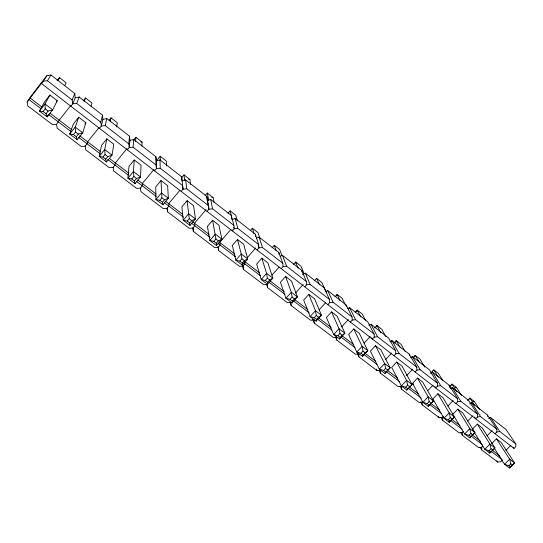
<?xml version="1.0" encoding="UTF-8"?>
<svg xmlns="http://www.w3.org/2000/svg" width="543" height="543" viewBox="0 0 543 543"><rect width="100%" height="100%" fill="white"/><g stroke="black" fill="none" stroke-linecap="round" stroke-linejoin="round"><path stroke-width="0.81" d="M455.916 403.537L457.688 401.711L457.688 398.861L449.163 385.218L432.561 372.281L430.701 373.346M482.903 446.054L481.743 447.228L478.682 447.642L462.303 435.235L462.31 432.472L463.478 431.285M474.555 417.017L475.695 418.809L477.453 417.01L477.48 414.207L468.5 400.279L452.238 387.607L450.432 388.693M502.506 459.948L500.775 461.679L497.748 462.093L481.709 449.937L481.743 447.228M242.28 265.106L242.314 263.009L244.35 260.674L247.696 258.896L243.685 244.221L237.501 239.463L232.316 245.463L235.838 260.212L242.28 265.106L247.696 258.896L241.255 253.975L237.501 239.463M495.06 433.762L496.811 431.99L496.865 429.241L487.444 415.035L471.507 402.621L469.756 403.72M488.693 418.449L490.39 417.336L506.008 429.499L515.85 443.957L515.775 446.658L514.024 448.409L41.506 83.554L42.463 82.054L27.15 102.03L27.829 105.946L52.596 124.72L56.547 124.347L59.214 120.173L70.522 105.844M141.886 146.135L142.062 142.09L135.879 137.264L133.754 139.877M134.25 159.968L133.422 171.54L133.849 176.427L131.779 178.952L127.917 178.247L128.99 166.396L134.25 159.968L141.051 165.201L140.535 176.984L135.037 183.656L127.917 178.247L133.422 171.54L140.535 176.984L136.531 178.471L134.46 180.989L135.037 183.656M135.58 141.431L135.879 137.264M154.585 170.875L156.459 168.608L156.004 164.957L133.083 147.187L133.707 139.456L129.94 140.406L129.248 147.553L127.374 149.861M261.821 258.19L266.593 273.339L272.878 278.145L269.681 279.978L267.651 282.279L267.482 284.247L261.19 279.469L256.656 264.088L261.821 258.19L267.862 262.839L272.878 278.145L267.299 284.389L263.803 284.79L243.413 269.335L242.416 265.418M133.083 147.187L129.248 147.553L128.745 143.82L129.512 136.191L106.795 118.489L102.898 119.385L101.351 125.969L99.471 128.318M295.46 263.192L295.636 262.004L300.958 266.158L304.195 273.91M292.086 302.933L292.378 301.087L294.401 298.826L297.455 296.94L291.489 281.036L285.591 276.489L280.446 282.292L285.944 298.27L292.086 302.933L297.455 296.94L291.32 292.243L285.591 276.489M116.643 126.919L117.322 122.772L110.996 117.838L109.075 120.227M106.835 138.859L104.711 149.59L105.07 154.49L102.994 157.056L99.186 156.425L101.555 145.402L106.835 138.859L113.806 144.221L112.014 155.176L106.496 161.977L99.186 156.425L104.711 149.59L112.014 155.176L107.826 156.588L105.749 159.153L106.496 161.977M110.195 121.897L110.996 117.838M128.745 143.82L105.247 125.603L106.795 118.489M316.114 321.184L316.528 319.454L318.544 317.234L321.463 315.286L314.587 298.82L308.818 294.374L303.693 300.082L310.114 316.623L316.114 321.184L321.463 315.286L315.469 310.705L308.818 294.374M105.247 125.603L101.351 125.969L100.801 122.155L102.498 115.143L79.224 97.007L75.192 97.849L72.742 103.828L70.855 106.224M336.674 295.996L337.122 294.394L342.226 298.385L345.545 305.166M85.875 122.718L82.74 132.797L77.201 139.727L69.701 134.033L73.434 123.885L78.728 117.213L85.875 122.718L84.918 123.926M91.014 106.231L92.018 103.014L85.55 97.964L83.14 101.005M339.585 339.008L340.115 337.393L342.124 335.207L344.914 333.212L337.169 316.209L331.529 311.858L326.424 317.479L333.721 334.556L339.585 339.008L344.914 333.212L339.056 328.732L331.529 311.858M356.703 311.621L357.233 310.101L362.242 314.01L365.67 320.608M78.728 117.213L75.239 127.069L69.701 134.033L73.448 134.589L76.271 136.734L77.201 139.727M84.436 101.107L85.55 97.964M27.15 102.03L31.032 96.063L46.793 75.776L50.961 74.988L74.819 93.579L72.138 99.932L72.742 103.828L76.706 103.469L79.224 97.007M362.52 356.425L363.158 354.918L365.154 352.767L367.821 350.724L359.256 333.212L353.737 328.963L348.654 334.488L356.792 352.074L362.52 356.425L367.821 350.724L362.1 346.346L353.737 328.963M376.34 326.934L376.951 325.501L381.858 329.329L385.869 336.653M57.239 100.672L52.685 109.822L47.132 116.888L39.429 111.037L44.601 101.819L49.908 95.025L57.239 100.672L56.275 101.901M64.678 85.713L66.131 82.801L59.513 77.635L57.096 80.731M48.246 114.709L47.132 116.888L46.012 113.725L43.114 111.519L39.429 111.037L44.988 103.937L49.908 95.025M384.933 373.448L387.668 369.932L390.207 367.835L380.86 349.841L375.464 345.687L370.401 351.131L379.333 369.199L384.933 373.448L390.207 367.835L384.614 363.559L375.464 345.687M57.945 80.473L59.513 77.635M41.506 83.554L43.392 81.117L47.417 80.764L50.961 74.988M43.392 81.117L46.793 75.776M406.843 390.091L412.096 384.573L401.996 366.118L396.716 362.052L391.679 367.407L401.372 385.93L406.843 390.091L412.096 384.573L406.626 380.392L396.716 362.052M428.271 406.368L433.497 400.931L422.685 382.048L417.513 378.064L412.497 383.344L422.916 402.302L428.271 406.368L433.497 400.931L428.149 396.845L417.513 378.064M43.114 111.519L45.205 108.844L44.988 103.937L52.685 109.822L48.103 111.057L46.012 113.725M73.448 134.589L75.531 131.969L75.239 127.069L82.74 132.797L78.362 134.121L76.271 136.734M98.887 127.748L87.613 141.818L87.063 143.786L85.203 146.108L81.314 146.481L57.164 128.182L56.547 124.347M127.048 148.511L115.313 162.927L115.007 165.052L113.148 167.332L109.319 167.712L85.774 149.861L85.203 146.108M156.499 160.769L160.212 156.262L166.26 160.986L166.538 165.927M154.036 169.368L142.347 183.527L142.266 185.794L140.413 188.034L136.646 188.414L113.67 171.004L113.148 167.332M494.211 448.05L504.528 464.279L509.436 468.012L510.725 467.136L514.567 462.901L501.203 442.504L496.445 438.839L491.524 443.814M160.999 180.561L155.76 186.88L155.922 199.512L162.866 204.786L168.344 198.236L167.638 185.672L160.999 180.561L161.902 197.815L159.839 200.286L155.922 199.512L161.4 192.935L168.344 198.236L164.515 199.804L162.452 202.274L162.866 204.786M181.369 178.016L184.016 174.846L189.928 179.468L190.634 184.484M179.848 190.349L168.724 203.632L168.859 206.035L167.013 208.24L163.307 208.621L140.888 191.631L140.413 188.034M181.145 191.38L183.005 189.154L186.724 188.774L208.553 205.695L208.919 209.204L207.059 211.39M187.111 200.666L181.885 206.876L183.222 220.248L189.996 225.393L195.453 218.958L193.593 205.654L187.111 200.666L189.242 218.659L191.794 220.601L195.453 218.958L188.686 213.786L183.222 220.248L187.192 221.089L189.738 223.024L189.996 225.393M205.193 195.528L207.304 193.03L213.094 197.55L214.118 202.424M187.192 221.089L189.242 218.659M189.738 223.024L191.794 220.601M206.096 209.584L194.482 223.261L194.822 225.793L192.982 227.958L189.331 228.345L167.448 211.763L167.013 208.24M212.605 220.295L207.399 226.397L209.856 240.474L216.46 245.497L221.897 239.178L218.931 225.169L212.605 220.295L215.91 238.988L218.401 240.882L221.897 239.178L215.293 234.128L209.856 240.474L213.867 241.377L216.352 243.264L216.46 245.497M227.992 213.284L230.096 210.827L235.757 215.252L237.271 220.777M213.867 241.377L215.91 238.988M216.352 243.264L218.401 240.882M192.941 228.06L193.369 231.413L214.736 247.608L218.34 247.214L220.173 245.083L219.637 242.429L230.632 229.655M250.309 230.666L252.4 228.25L257.952 232.58L260.029 238.934M239.884 261.163L241.927 258.821L241.255 253.975L235.838 260.212L239.884 261.163L242.314 263.009M247.493 257.389L255.705 247.968M217.899 246.549L218.686 250.594L239.558 266.416L243.108 266.016L244.934 263.925L244.391 261.848M257.077 250.011L258.916 247.9L262.479 247.506L282.801 263.267L283.052 266.572L281.22 268.649M272.158 247.683L274.249 245.307L279.679 249.542L281.993 255.719M472.824 429.88L484.784 449.285L489.8 453.093L494.951 447.907L482.184 427.857L477.324 424.117L472.376 429.167M265.283 280.48L267.312 278.179L266.593 273.339L261.19 279.469L265.283 280.48L267.651 282.279M272.036 275.125L279.122 267.095M293.559 264.353L295.636 262.004L298.141 268.154M295.48 293.077L303.089 284.573M290.071 299.329L292.093 297.069L291.32 292.243L285.944 298.27L290.071 299.329L292.378 301.087M304.806 286.86L306.632 284.817L310.087 284.423L329.499 299.471L329.676 302.655L327.857 304.657M314.519 280.677L316.589 278.369L321.802 282.435L326.255 292.222M319.155 309.802L325.393 302.913M314.275 317.736L316.284 315.51L315.469 310.705L310.114 316.623L314.275 317.736L316.528 319.454M335.058 296.675L337.122 294.394L339.999 300.381M348.463 308.892L349.597 307.643L367.665 321.721L374.127 334.074L374.236 337.135L372.43 339.076L371.779 337.8M341.567 326.981L348.341 319.583M355.183 312.347L357.233 310.101L360.688 316.84M337.909 335.717L339.918 333.524L339.056 328.732L333.721 334.556L337.909 335.717L340.115 337.393M350.391 322.06L352.203 320.085L355.57 319.684L374.127 334.074M437.875 393.743L449.204 412.931L454.43 416.929L449.231 422.284L443.991 418.307L432.88 398.935L437.875 393.743L442.939 397.639L464.611 433.966L469.736 437.855L470.856 436.823L468.928 435.357L464.611 433.966L469.79 428.671L457.803 409.089L452.835 414.207M374.65 327.986L376.951 325.501L380.887 332.771M364.054 343.169L370.238 336.497M361.007 353.276L363.002 351.124L362.1 346.346L356.792 352.074L361.007 353.276L363.158 354.918M390.838 341.859L391.965 340.651L409.273 354.138L416.814 367.17L416.868 370.122L415.076 372.009M393.987 343.047L396.281 340.59L401.094 344.35L405.275 351.654M394.734 342.864L396.281 340.59L400.395 347.853M385.496 359.615L391.652 353.045M393.987 355.719L395.786 353.805L399.057 353.405L416.814 367.17M383.575 370.441L385.564 368.324L384.614 363.559L379.333 369.199L383.575 370.441L385.679 372.043M411.316 357.857L412.476 356.636L429.425 369.837L437.468 383.188L437.495 386.087L435.717 387.94L434.902 386.568M412.951 357.81L415.232 355.394L419.949 359.072L424.728 367.088M413.617 357.572L415.232 355.394L419.508 362.636M406.483 375.708L412.612 369.233M405.635 387.22L407.61 385.136L406.626 380.392L401.372 385.93L405.635 387.22L407.691 388.781M430.979 372.885L433.823 369.905L438.445 373.516L442.816 380.595M431.285 372.885L433.823 369.905L438.242 377.12M431.413 373.489L432.561 372.281L440.685 385.679L457.688 398.861M427.857 390.587L433.097 385.116M427.205 403.619L429.174 401.569L428.149 396.845L422.916 402.302L427.205 403.619L429.214 405.153M449.224 387.078L452.054 384.139L456.595 387.682L461.53 395.44M449.455 387.03L452.054 384.139L456.935 391.856M451.09 388.802L452.238 387.607L460.837 401.304L477.48 414.207M447.961 406.021L453.174 400.625M420.662 401.963L422.257 404.881L439.335 417.825L442.477 417.411L443.645 416.203M448.294 419.664L450.256 417.642L449.204 412.931L443.991 418.307L448.294 419.664L450.262 421.158M467.686 400.429L469.939 398.107L474.392 401.582L479.449 409.3M468.127 400.035L469.939 398.107L474.487 405.092M454.43 416.929L449.231 422.284L448.396 420.839M470.326 403.836L471.507 402.621L480.562 416.596L496.865 429.241M467.645 421.13L472.838 415.816M468.928 435.357L470.883 433.368L469.79 428.671L474.908 432.588L472.804 434.834L470.883 433.368M469.736 437.855L474.908 432.588L462.765 412.904L457.803 409.089M489.216 418.531L490.39 417.336L499.879 431.576L515.85 443.957M486.928 435.934L492.094 430.694M488.931 451.701L489.8 453.093L494.951 447.907L489.942 444.079L484.784 449.285L489.121 450.71L491.062 448.756L489.942 444.079L477.324 424.117M505.818 450.432L510.963 445.267M509.436 468.012L514.567 462.901L509.66 459.154L504.528 464.279L508.879 465.738L510.807 463.81L509.66 459.154L496.445 438.839M410.556 357.681L412.476 356.636L420.099 369.715L437.468 383.188M389.976 341.676L391.965 340.651L399.057 353.405M368.962 325.332L371.005 324.327L388.693 338.106L395.704 350.805L395.786 353.805M347.486 308.628L349.597 307.643L355.57 319.684M325.535 291.557L327.714 290.6L346.183 304.99L352.061 316.963L352.203 320.085M302.349 274.419L305.349 273.177L324.225 287.885L329.499 299.471M280.154 256.262L282.482 255.359L301.779 270.394L306.422 281.579L306.632 284.817M256.534 238.072L259.092 237.142L278.83 252.515L282.801 263.267M231.861 219.63L235.167 218.503L255.359 234.23L258.638 244.526L258.916 247.9L258.163 245.497M232.044 229.655L232.363 230.931L234.216 228.779L233.89 225.345L212.584 208.824L208.919 209.204L207.27 200.516L210.684 199.43L231.352 215.523L231.759 218.809M208.553 205.695L206.781 196.383L185.631 179.909L182.102 180.948L181.627 176.794L159.975 159.92L156.33 160.918L156.459 168.608L160.233 168.235L182.597 185.577L183.005 189.154L181.627 176.794M496.811 431.99L499.879 431.576M477.453 417.01L480.562 416.596M462.31 432.472L459.208 432.886L442.491 420.214L440.882 417.391M457.688 401.711L460.837 401.304M437.495 386.087L440.685 385.679M357.477 353.812L358.882 356.846L377.1 370.652L380.365 370.245L380.467 373.211L398.29 386.718L401.515 386.304L401.582 389.216L419.033 402.438L422.21 402.024L422.257 404.881M416.868 370.122L420.099 369.715M374.236 337.135L377.555 336.728L395.704 350.805M329.676 302.655L333.09 302.254L352.061 316.963M283.052 266.572L286.561 266.179L306.422 281.579M258.638 244.526L237.827 228.393L234.216 228.779L233.823 227.259M140.712 141.893L142.062 142.09M188.55 179.231L189.928 179.468M211.695 197.292L213.094 197.55M455.095 387.247L456.595 387.682M472.892 401.134L474.392 401.582M266.64 284.6L267.57 287.641L287.491 302.743L290.946 302.342L291.177 305.533L310.65 320.295L314.058 319.895L314.254 323.024L333.293 337.454L336.653 337.054L336.816 340.122L355.434 354.24L358.747 353.832L358.882 356.846M29.023 99.613L41.051 108.763M48.395 114.356L71.072 131.616M78.402 137.196L100.374 153.913M107.69 159.479L128.304 175.165M136.279 181.24L156.228 196.417M164.21 202.491L183.507 217.18M191.496 223.261L210.168 237.467M218.171 243.563L235.567 256.798M243.597 262.907L260.389 275.688M269.118 282.333L284.878 294.326M293.417 300.822L309.259 312.877M317.187 318.911L331.8 330.035M341.126 337.128L355.183 347.825M363.81 354.396L376.903 364.36M386.107 371.364L399.322 381.424M407.956 387.994L421.307 398.155M429.377 404.291L441.534 413.542M450.181 420.126L462.079 429.18M470.761 435.785L482.143 444.452M491.354 451.457L501.847 459.446M102.994 157.056L105.749 159.153M131.779 178.952L134.46 180.989M159.839 200.286L162.452 202.274M489.121 450.71L491.001 452.143M508.879 465.738L510.725 467.136M45.205 108.844L48.103 111.057M75.531 131.969L78.362 134.121M105.07 154.49L107.826 156.588M133.849 176.427L136.531 178.471M161.902 197.815L164.515 199.804M241.927 258.821L244.35 260.674M267.312 278.179L269.681 279.978M292.093 297.069L294.401 298.826M316.284 315.51L318.544 317.234M339.918 333.524L342.124 335.207M363.002 351.124L365.154 352.767M385.564 368.324L387.668 369.932M407.61 385.136L409.673 386.704M429.174 401.569L431.183 403.103M450.256 417.642L452.224 419.148M491.062 448.756L492.942 450.188M510.807 463.81L512.653 465.215M30.089 97.978L42.001 107.059M49.942 113.114L71.764 129.736M79.685 135.777L100.801 151.87M109.381 158.407L128.501 172.979M137.732 180.011L156.194 194.082M165.432 201.12L182.597 214.2M192.5 221.754L209.048 234.359M219.637 242.429L234.909 254.07M244.873 261.665L259.547 272.844M270.224 280.982L284.308 291.713M294.381 299.39L307.874 309.673M318.578 317.831L331.115 327.388M342.375 335.968L353.676 344.581M365.032 353.235L375.77 361.414M387.682 370.496L397.53 378.003M409.429 387.064L418.049 393.641M430.755 403.32L439.477 409.965M451.362 419.026L459.901 425.536M471.86 434.644L480.514 441.242M492.27 450.201L500.096 456.168M412.497 383.344L413.793 384.335M47.417 80.764L72.138 99.932M76.706 103.469L100.801 122.155M133.707 139.456L155.882 156.73L156.33 160.918M513.196 447.167L514.024 448.409M496.865 460.681L497.748 462.093M480.005 447.147L481.709 449.937M460.607 432.35L462.303 435.235M438.534 416.413L439.335 417.825M371.005 324.327L377.555 336.728M400.103 386.358L401.582 389.216M379.014 370.265L380.467 373.211M376.38 369.186L377.1 370.652M327.714 290.6L333.09 302.254M316.589 278.369L319.338 284.525M335.547 337.169L336.816 340.122M305.349 273.177L310.087 284.423M312.754 319.209L314.254 323.024M282.482 255.359L286.561 266.179M274.249 245.307L276.258 250.839M290.071 302.383L291.177 305.533M259.092 237.142L262.479 247.506M252.4 228.25L254.131 233.755M235.167 218.503L237.827 228.393M230.096 210.827L233.89 225.345M210.684 199.43L212.584 208.824M207.304 193.03L208.702 200.245M487.444 415.035L487.716 416.549M449.163 385.218L449.428 386.752M409.273 354.138L409.531 355.692M346.183 304.99L346.42 306.571M301.779 270.394L302.01 272.002M278.83 252.515L279.054 254.138M255.359 234.23L255.678 236.68M185.631 179.909L186.724 188.774M206.781 196.383L207.27 200.516M184.016 174.846L184.708 180.622M192.982 227.958L193.369 231.413M218.34 247.214L218.686 250.594M129.512 136.191L129.94 140.406M102.498 115.143L102.898 119.385M243.108 266.016L243.413 269.335M74.819 93.579L75.192 97.849M267.299 284.389L267.57 287.641M167.285 208.58L167.448 211.763M160.212 156.262L160.341 160.321M159.975 159.92L160.233 168.235M155.882 156.73L156.004 164.957M442.477 417.411L442.491 420.214"/></g></svg>
